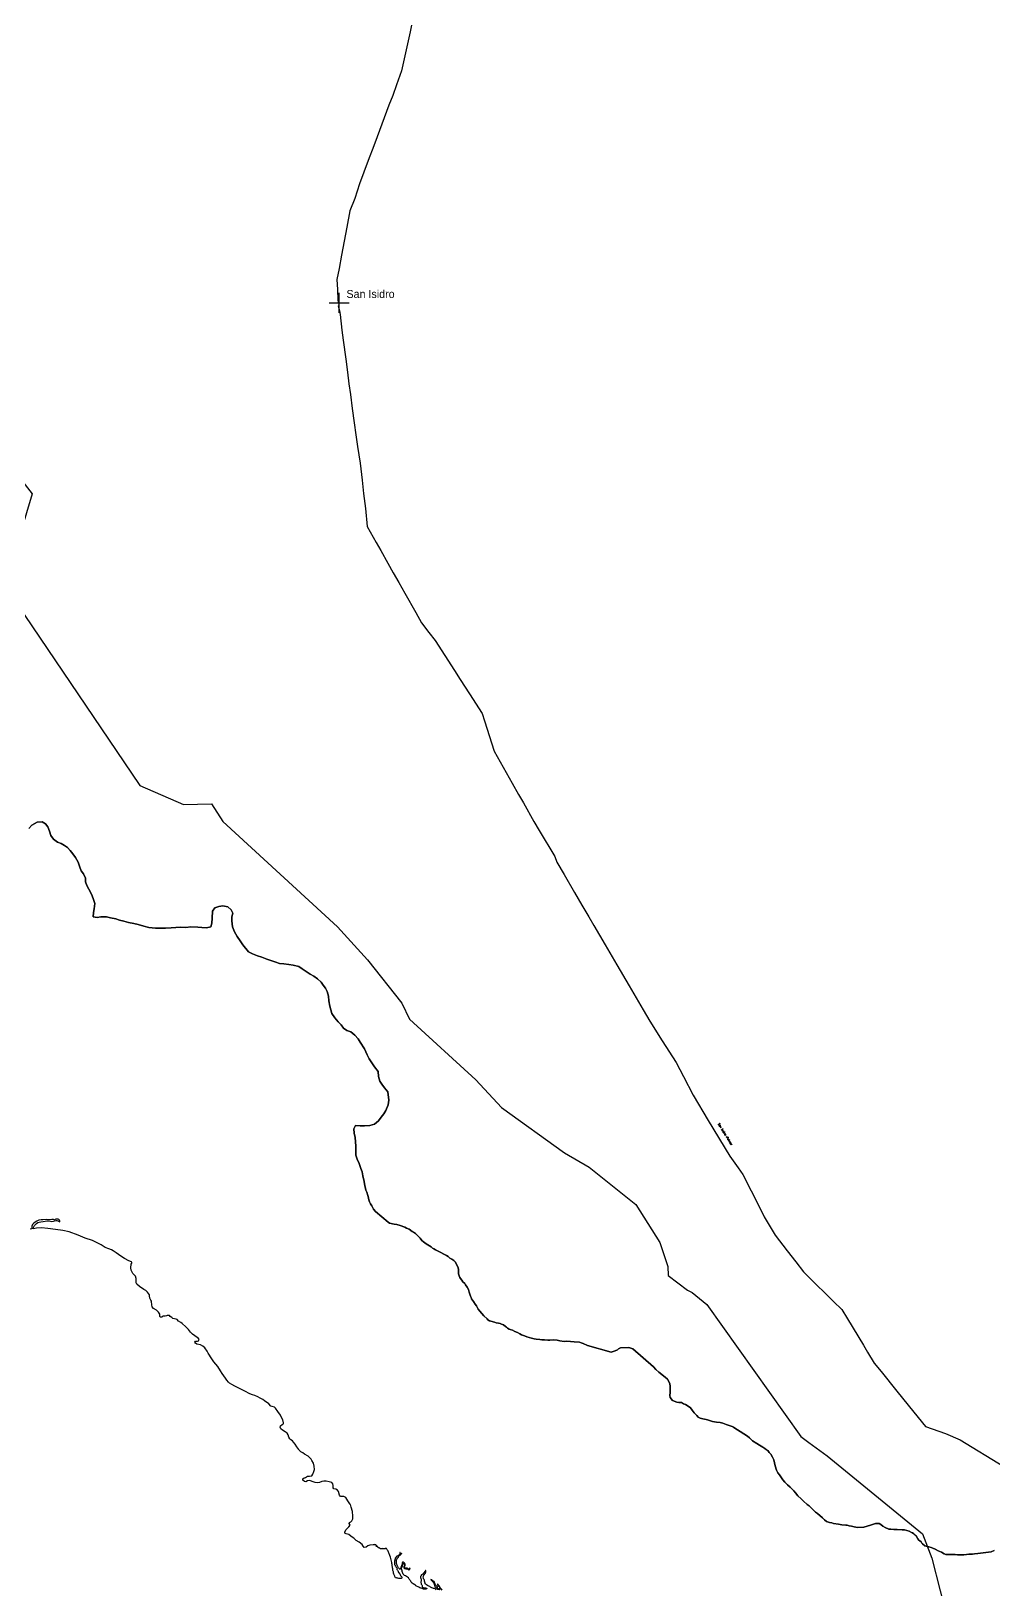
# Model space of a CAD drawing. Extents: x 283583 to 658922, y 889284 to 1241133.
# Drawn here: x 527391 to 551461, y 1002997 to 1041960 of the extents above; entities that cross this region are included whole.
import ezdxf
from ezdxf.enums import TextEntityAlignment as Align

# ---------------------------------------------------------------- set-up
doc = ezdxf.new("R2010")
doc.units = 0
doc.header["$MEASUREMENT"] = 0
for name, color, linetype in [('230 kV', 14, 'Continuous'), ('Circuito', 40, 'Continuous'), ('PUNTARENAS', 7, 'Continuous'), ('SAN JOSE', 7, 'Continuous'), ('Subestaciones', 7, 'Continuous')]:
    doc.layers.add(name, color=color, linetype=linetype)
doc.styles.add('COMPLEX', font='COMPLEX', dxfattribs={"height": 0.2})

# ---------------------------------------------------------------- blocks, each defined once
blk = doc.blocks.new('UNNAMED')
at = {"color": 0}
for p, q in [((-0.5, 0), (0.5, 0)), ((0, -0.5), (0, 0.5))]:
    blk.add_line(p, q, dxfattribs=at)

msp = doc.modelspace()

# ---------------------------------------------------------------- linework, layer by layer
at = {"layer": '230 kV'}
for points in [[(536966, 1042451), (536864, 1041940), (536655, 1040970), (536526, 1040622), (536432, 1040355), (536335, 1040109), (536161, 1039639), (536042, 1039318), (535958, 1039093), (535821, 1038724), (535605, 1038140), (535480, 1037779), (535355, 1037467), (535280, 1037061), (535150, 1036361), (535089, 1036031), (535038, 1035756), (535050, 1035501), (535059, 1035234), (535067, 1035188)], [(535080, 1035118), (535069, 1035091), (535099, 1034966), (535120, 1034879), (535163, 1034488), (535191, 1034237), (535255, 1033763), (535301, 1033435), (535338, 1033143), (535374, 1032875), (535419, 1032530), (535467, 1032170), (535508, 1031868), (535552, 1031578), (535616, 1031158), (535665, 1030735), (535703, 1030401), (535751, 1030031), (535791, 1029581), (536017, 1029181), (536133, 1028976), (536309, 1028665), (536446, 1028422), (536585, 1028177), (536738, 1027915), (537008, 1027429), (537153, 1027171), (537337, 1026931), (537490, 1026731), (537976, 1025977), (538121, 1025752), (538353, 1025392), (538666, 1024906), (538727, 1024716), (538968, 1023961), (539420, 1023161), (539578, 1022881), (539698, 1022670), (539960, 1022206), (540090, 1021976), (540482, 1021328), (540536, 1021188), (540718, 1020875), (540977, 1020432), (541164, 1020114), (541336, 1019819), (541461, 1019606), (541747, 1019118), (542037, 1018623), (542343, 1018099), (542694, 1017499), (542863, 1017211), (543171, 1016724), (543515, 1016179), (543698, 1015833), (543945, 1015364), (544316, 1014728), (544861, 1013837), (545070, 1013546), (545188, 1013381), (545600, 1012563), (545723, 1012324), (545992, 1011865), (546298, 1011470), (546511, 1011195), (546706, 1010945), (547006, 1010649), (547263, 1010397), (547454, 1010209), (547658, 1010008), (547804, 1009768), (548202, 1009113), (548306, 1008940), (548473, 1008666), (548641, 1008457), (549038, 1007963), (549457, 1007441), (549750, 1007077), (550253, 1006904), (550621, 1006748), (551715, 1006078)]]:
    msp.add_lwpolyline(points, dxfattribs=at)
at = {"layer": '230 kV', "color": 16}
for points in [[(526948, 1030996), (527417, 1030397), (526991, 1028966)], [(526645, 1028230), (530108, 1023105), (531200, 1022632), (531898, 1022649), (532180, 1022206), (535053, 1019567), (535800, 1018745), (536658, 1017666), (536851, 1017263), (538508, 1015742), (539149, 1015057), (540723, 1013918), (541341, 1013559), (542509, 1012628), (543109, 1011676), (543310, 1011082), (543321, 1010856), (543800, 1010487), (543919, 1010431), (544283, 1010133), (546633, 1006830), (546835, 1006684), (547298, 1006347), (549678, 1004397), (549907, 1003785), (550745, 1000526)]]:
    msp.add_lwpolyline(points, dxfattribs=at)
at = {"layer": 'PUNTARENAS', "color": 241}
for points in [[(527337, 1022030), (527412, 1022116), (527541, 1022189), (527669, 1022196), (527748, 1022149), (527811, 1022067), (527848, 1021958), (527886, 1021855), (527948, 1021765), (528051, 1021684), (528143, 1021653), (528222, 1021606), (528300, 1021550), (528368, 1021478), (528435, 1021397), (528502, 1021301), (528563, 1021184), (528612, 1021065), (528639, 1020974), (528698, 1020895), (528746, 1020790), (528752, 1020698), (528784, 1020602), (528831, 1020514), (528898, 1020386), (528941, 1020275), (528987, 1020157), (528969, 1020021), (528946, 1019931), (528942, 1019823), (529038, 1019802), (529132, 1019821), (529274, 1019819), (529379, 1019798), (529511, 1019768), (529599, 1019738), (529705, 1019709), (529827, 1019679), (529957, 1019656), (530066, 1019628), (530211, 1019584), (530334, 1019554), (530504, 1019534), (530652, 1019537), (530751, 1019541), (530889, 1019546), (531007, 1019555), (531134, 1019563), (531256, 1019557), (531380, 1019569), (531560, 1019564), (531657, 1019556), (531778, 1019549), (531886, 1019569), (531911, 1019661), (531914, 1019789), (531923, 1019964), (531986, 1020045), (532085, 1020080), (532184, 1020094), (532307, 1020070), (532390, 1019995), (532437, 1019915), (532405, 1019820), (532410, 1019718), (532426, 1019570), (532473, 1019445), (532539, 1019330), (532618, 1019218), (532686, 1019120), (532827, 1018948), (532923, 1018893), (533053, 1018847), (533160, 1018813), (533288, 1018766), (533386, 1018726), (533508, 1018688), (533602, 1018658), (533712, 1018645), (533833, 1018630), (533939, 1018614), (534084, 1018577), (534170, 1018518), (534268, 1018452), (534365, 1018390), (534456, 1018339), (534550, 1018268), (534639, 1018184), (534695, 1018110), (534751, 1018036), (534793, 1017950), (534822, 1017834), (534837, 1017722), (534859, 1017584), (534912, 1017406), (534983, 1017293), (535066, 1017200), (535141, 1017120), (535197, 1017037), (535287, 1016982), (535381, 1016948), (535482, 1016866), (535566, 1016769), (535621, 1016684), (535725, 1016521), (535792, 1016373), (535841, 1016267), (535979, 1016074), (536065, 1015954), (536078, 1015829), (536106, 1015715), (536161, 1015638), (536229, 1015550), (536308, 1015445), (536331, 1015237), (536314, 1015117), (536258, 1014982), (536210, 1014896), (536145, 1014813), (536074, 1014724), (535973, 1014635), (535861, 1014606), (535724, 1014597), (535614, 1014596), (535502, 1014604), (535461, 1014520), (535470, 1014414), (535492, 1014308), (535503, 1014198), (535505, 1014084), (535510, 1013865), (535544, 1013766), (535590, 1013654), (535637, 1013530), (535668, 1013446), (535686, 1013350), (535715, 1013201), (535726, 1013149), (535762, 1012989), (535781, 1012934), (535809, 1012858), (535816, 1012831), (535837, 1012746), (535852, 1012699), (535874, 1012645), (535906, 1012593), (535950, 1012509), (535998, 1012454), (536318, 1012185), (536353, 1012166), (536468, 1012139), (536534, 1012127), (536621, 1012101), (536731, 1012065), (536780, 1012042), (536845, 1012011), (536919, 1011958), (536951, 1011937), (536997, 1011901), (537114, 1011788), (537156, 1011732), (537199, 1011697), (537271, 1011646), (537392, 1011571), (537430, 1011542), (537462, 1011522), (537501, 1011496), (537568, 1011462), (537775, 1011353), (537815, 1011327), (537863, 1011292), (537910, 1011262), (537958, 1011230), (538001, 1011188), (538028, 1011129), (538065, 1011051), (538074, 1010995), (538075, 1010954), (538080, 1010897), (538096, 1010844), (538111, 1010808), (538130, 1010776), (538157, 1010740), (538188, 1010695), (538231, 1010655), (538253, 1010623), (538295, 1010563), (538323, 1010506), (538339, 1010442), (538367, 1010366), (538376, 1010339), (538390, 1010304), (538404, 1010272), (538449, 1010202), (538496, 1010142), (538524, 1010099), (538572, 1010017), (538606, 1009963), (538707, 1009845), (538792, 1009768), (538811, 1009748), (538853, 1009723), (538886, 1009715), (538973, 1009689), (539018, 1009669), (539079, 1009660), (539115, 1009654), (539148, 1009638), (539199, 1009619), (539250, 1009583), (539275, 1009560), (539305, 1009535), (539340, 1009511), (539368, 1009504), (539429, 1009485), (539481, 1009459), (539548, 1009426), (539608, 1009393), (539655, 1009370), (539727, 1009344), (539783, 1009322), (539840, 1009306), (539905, 1009289), (539971, 1009275), (540020, 1009267), (540109, 1009252), (540163, 1009249), (540226, 1009245), (540307, 1009240), (540363, 1009241), (540441, 1009245), (540541, 1009235), (540612, 1009224), (540717, 1009209), (540782, 1009210), (540965, 1009200), (541104, 1009185), (541146, 1009172), (541192, 1009158), (541299, 1009109), (541897, 1008936), (541995, 1008970), (542052, 1008996), (542073, 1009020), (542128, 1009049), (542332, 1009052), (542431, 1009021), (542954, 1008573), (543013, 1008505), (543084, 1008439), (543243, 1008315), (543304, 1008260), (543359, 1008154), (543369, 1008084), (543369, 1008029), (543370, 1007929), (543362, 1007856), (543368, 1007808), (543429, 1007734), (543534, 1007691), (543586, 1007681), (543651, 1007676), (543703, 1007643), (543748, 1007629), (543844, 1007570), (543873, 1007547), (543915, 1007491), (543971, 1007421), (544032, 1007354), (544072, 1007313), (544120, 1007285), (544186, 1007269), (544270, 1007251), (544299, 1007245), (544424, 1007208), (544525, 1007187), (544616, 1007178), (544684, 1007160), (544767, 1007129), (544842, 1007106), (544922, 1007077), (544956, 1007063), (544983, 1007042), (545121, 1006959), (545306, 1006840), (545349, 1006793), (545426, 1006724), (545537, 1006655), (545603, 1006613), (545683, 1006561), (545735, 1006528), (545781, 1006500), (545813, 1006478), (545848, 1006434), (545882, 1006388), (545928, 1006312), (545957, 1006247), (545975, 1006172), (545997, 1006101), (546030, 1005987), (546061, 1005924), (546099, 1005871), (546186, 1005749), (546232, 1005689), (546299, 1005621), (546368, 1005560), (546463, 1005470), (546499, 1005418), (546562, 1005344), (546645, 1005270), (546699, 1005216), (546793, 1005132), (546844, 1005097), (546896, 1005043), (546964, 1004979), (547002, 1004939), (547050, 1004904), (547178, 1004793), (547228, 1004751), (547281, 1004708), (547356, 1004679), (547409, 1004668), (547452, 1004655), (547581, 1004638), (547663, 1004626), (547760, 1004616), (547797, 1004614), (547843, 1004601), (547906, 1004586), (547932, 1004580), (548048, 1004556), (548207, 1004561), (548377, 1004614), (548500, 1004655), (548555, 1004658), (548593, 1004653), (548638, 1004627), (548690, 1004586), (548747, 1004556), (548840, 1004517), (548888, 1004512), (548960, 1004509), (549048, 1004509), (549168, 1004501), (549224, 1004494), (549289, 1004483), (549341, 1004462), (549399, 1004434), (549428, 1004418), (549464, 1004397), (549498, 1004367), (549521, 1004349), (549559, 1004276), (549589, 1004241), (549615, 1004222), (549641, 1004194), (549659, 1004167), (549677, 1004149), (549734, 1004097), (549836, 1004076), (549896, 1004059), (549932, 1004042), (549992, 1004013), (550069, 1003970), (550152, 1003937), (550219, 1003899), (550263, 1003882), (550316, 1003877), (550395, 1003879), (550446, 1003880), (550498, 1003880), (550551, 1003871), (550666, 1003871), (550712, 1003874), (550779, 1003883), (550840, 1003885), (550929, 1003892), (550975, 1003897), (551065, 1003908), (551393, 1003948), (551466, 1003978)], [(537520, 1002994), (537513, 1003004), (537497, 1003015), (537475, 1003028), (537454, 1003034), (537436, 1003037), (537409, 1003049), (537391, 1003055), (537375, 1003065), (537356, 1003078), (537335, 1003092), (537318, 1003098), (537299, 1003108), (537278, 1003123), (537261, 1003135), (537242, 1003149), (537240, 1003167), (537232, 1003186), (537223, 1003214), (537222, 1003237), (537215, 1003259), (537202, 1003273), (537197, 1003293), (537192, 1003323), (537198, 1003341), (537204, 1003359), (537217, 1003375), (537234, 1003394), (537247, 1003410), (537251, 1003426), (537259, 1003439), (537261, 1003455), (537261, 1003471), (537258, 1003481), (537250, 1003477), (537243, 1003466), (537229, 1003450), (537224, 1003441), (537220, 1003427), (537213, 1003419), (537205, 1003410), (537199, 1003400), (537188, 1003393), (537180, 1003386), (537170, 1003378), (537154, 1003369), (537145, 1003360), (537140, 1003345), (537130, 1003331), (537127, 1003320), (537127, 1003311), (537128, 1003303), (537130, 1003296), (537134, 1003287), (537138, 1003279), (537140, 1003268), (537142, 1003252), (537144, 1003240), (537146, 1003228), (537146, 1003214), (537137, 1003200), (537136, 1003186), (537137, 1003180), (537139, 1003164), (537143, 1003143), (537150, 1003133), (537156, 1003119), (537165, 1003102), (537170, 1003084), (537179, 1003067), (537195, 1003052), (537219, 1003049), (537234, 1003050), (537252, 1003044), (537269, 1003036), (537283, 1003036), (537283, 1003029), (537276, 1003019), (537263, 1003014), (537245, 1003015), (537224, 1003015), (537205, 1003016), (537184, 1003025), (537169, 1003029), (537149, 1003035), (537134, 1003039), (537112, 1003047), (537087, 1003062), (537065, 1003074), (537045, 1003082), (537034, 1003089), (537013, 1003101), (536998, 1003114), (536982, 1003124), (536944, 1003145), (536920, 1003165), (536893, 1003191), (536883, 1003211), (536871, 1003229), (536859, 1003246), (536846, 1003262), (536837, 1003281), (536822, 1003297), (536799, 1003316), (536780, 1003327), (536747, 1003344), (536728, 1003357), (536696, 1003391), (536681, 1003414), (536674, 1003429), (536669, 1003453), (536664, 1003475), (536656, 1003499), (536654, 1003522), (536655, 1003542), (536659, 1003558), (536667, 1003575), (536672, 1003590), (536678, 1003611), (536684, 1003632), (536692, 1003642), (536698, 1003651), (536705, 1003657), (536712, 1003660), (536721, 1003654), (536724, 1003649), (536724, 1003630), (536723, 1003617), (536723, 1003605), (536718, 1003595), (536711, 1003584), (536708, 1003573), (536707, 1003560), (536710, 1003550), (536721, 1003539), (536730, 1003530), (536738, 1003529), (536756, 1003525), (536769, 1003525), (536785, 1003525), (536795, 1003523), (536806, 1003515), (536818, 1003507), (536833, 1003500), (536842, 1003500), (536850, 1003503), (536858, 1003512), (536861, 1003522), (536864, 1003531), (536863, 1003542), (536857, 1003548), (536855, 1003538), (536851, 1003528), (536841, 1003516), (536833, 1003514), (536824, 1003516), (536815, 1003523), (536806, 1003532), (536792, 1003536), (536785, 1003537), (536743, 1003537), (536733, 1003540), (536726, 1003547), (536723, 1003554), (536722, 1003571), (536729, 1003577), (536735, 1003588), (536740, 1003606), (536743, 1003619), (536742, 1003630), (536742, 1003643), (536737, 1003653), (536734, 1003664), (536720, 1003676), (536709, 1003683), (536699, 1003688), (536684, 1003688), (536675, 1003686), (536666, 1003674), (536666, 1003654), (536664, 1003638), (536659, 1003626), (536654, 1003605), (536651, 1003593), (536648, 1003580), (536637, 1003570), (536636, 1003560), (536634, 1003547), (536629, 1003525), (536615, 1003508), (536602, 1003522), (536591, 1003532), (536578, 1003548), (536565, 1003563), (536561, 1003576), (536551, 1003592), (536539, 1003617), (536531, 1003633), (536527, 1003654), (536522, 1003676), (536523, 1003699), (536522, 1003717), (536527, 1003744), (536536, 1003766), (536563, 1003801), (536572, 1003815), (536580, 1003829), (536584, 1003837), (536594, 1003844), (536605, 1003853), (536614, 1003863), (536622, 1003875), (536627, 1003881), (536636, 1003886), (536641, 1003897), (536648, 1003901), (536656, 1003908), (536651, 1003914), (536645, 1003909), (536633, 1003904), (536625, 1003901), (536620, 1003906), (536620, 1003916), (536617, 1003921), (536614, 1003929), (536610, 1003932), (536609, 1003925), (536612, 1003919), (536615, 1003914), (536613, 1003905), (536610, 1003900), (536607, 1003891), (536598, 1003880), (536588, 1003873), (536582, 1003864), (536573, 1003856), (536556, 1003847), (536546, 1003842), (536535, 1003836), (536522, 1003830), (536518, 1003823), (536515, 1003813), (536507, 1003804), (536500, 1003797), (536499, 1003793), (536495, 1003787), (536492, 1003780), (536489, 1003765), (536487, 1003760), (536486, 1003752), (536485, 1003746), (536481, 1003740), (536481, 1003732), (536478, 1003725), (536477, 1003718), (536477, 1003697), (536478, 1003690), (536478, 1003683), (536478, 1003653), (536478, 1003639), (536480, 1003632), (536483, 1003625), (536486, 1003619), (536489, 1003612), (536492, 1003605), (536495, 1003598), (536499, 1003593), (536510, 1003574), (536518, 1003561), (536533, 1003546), (536540, 1003534), (536539, 1003527), (536536, 1003513), (536537, 1003506), (536540, 1003500), (536545, 1003494), (536550, 1003489), (536561, 1003470), (536564, 1003463), (536565, 1003456), (536565, 1003449), (536568, 1003442), (536574, 1003438), (536580, 1003434), (536586, 1003430), (536591, 1003424), (536595, 1003418), (536605, 1003407), (536607, 1003400), (536609, 1003393), (536612, 1003386), (536616, 1003381), (536620, 1003374), (536628, 1003359), (536632, 1003349), (536638, 1003340), (536651, 1003328), (536661, 1003314), (536661, 1003301), (536660, 1003290), (536652, 1003285), (536640, 1003282), (536624, 1003281), (536602, 1003280), (536582, 1003284), (536556, 1003288), (536539, 1003291), (536525, 1003294), (536518, 1003296), (536505, 1003301), (536495, 1003313), (536483, 1003329), (536482, 1003341), (536476, 1003353), (536468, 1003372), (536462, 1003388), (536455, 1003411), (536450, 1003429), (536447, 1003449), (536441, 1003466), (536438, 1003478), (536435, 1003493), (536435, 1003509), (536434, 1003522), (536430, 1003545), (536424, 1003565), (536420, 1003603), (536414, 1003630), (536409, 1003655), (536407, 1003681), (536401, 1003712), (536391, 1003751), (536374, 1003813), (536358, 1003859), (536352, 1003877), (536341, 1003894), (536331, 1003921), (536325, 1003939), (536317, 1003960), (536307, 1003978), (536296, 1003999), (536286, 1004013), (536275, 1004028), (536262, 1004035), (536255, 1004033), (536252, 1004024), (536241, 1004019), (536231, 1004018), (536212, 1004020), (536205, 1004020), (536200, 1004021), (536194, 1004021), (536184, 1004024), (536165, 1004029), (536157, 1004026), (536144, 1004024), (536135, 1004022), (536127, 1004020), (536121, 1004024), (536113, 1004036), (536103, 1004042), (536095, 1004050), (536090, 1004051), (536076, 1004051), (536068, 1004054), (536062, 1004060), (536058, 1004070), (536051, 1004081), (536046, 1004089), (536037, 1004095), (536036, 1004088), (536035, 1004081), (536028, 1004081), (536020, 1004086), (536017, 1004092), (536020, 1004098), (536028, 1004101), (536028, 1004108), (536021, 1004114), (536016, 1004117), (536009, 1004121), (535999, 1004125), (535988, 1004127), (535987, 1004126), (535943, 1004120), (535861, 1004115), (535809, 1004094), (535770, 1004063), (535718, 1004055), (535692, 1004090), (535666, 1004133), (535592, 1004190), (535514, 1004233), (535462, 1004290), (535418, 1004312), (535383, 1004338), (535331, 1004381), (535270, 1004395), (535231, 1004416), (535231, 1004442), (535262, 1004495), (535336, 1004568), (535366, 1004612), (535362, 1004634), (535345, 1004655), (535349, 1004682), (535384, 1004699), (535410, 1004725), (535436, 1004773), (535436, 1004838), (535423, 1004955), (535393, 1005060), (535372, 1005127), (535360, 1005138), (535358, 1005143), (535356, 1005145), (535310, 1005225), (535258, 1005304), (535210, 1005330), (535123, 1005330), (535102, 1005365), (535076, 1005452), (535050, 1005491), (535011, 1005517), (534963, 1005521), (534941, 1005548), (534945, 1005604), (534932, 1005643), (534911, 1005682), (534846, 1005696), (534767, 1005713), (534706, 1005717), (534659, 1005709), (534598, 1005683), (534541, 1005674), (534489, 1005679), (534419, 1005705), (534358, 1005731), (534302, 1005722), (534258, 1005701), (534228, 1005705), (534180, 1005736), (534185, 1005770), (534219, 1005796), (534254, 1005809), (534298, 1005840), (534350, 1005840), (534411, 1005848), (534437, 1005887), (534463, 1005953), (534472, 1006008), (534470, 1006092), (534454, 1006164), (534411, 1006227), (534394, 1006262), (534314, 1006341), (534224, 1006392), (534182, 1006423), (534133, 1006445), (534094, 1006488), (534084, 1006502), (534036, 1006574), (533994, 1006638), (533949, 1006685), (533925, 1006723), (533888, 1006746), (533859, 1006775), (533833, 1006810), (533816, 1006876), (533794, 1006915), (533742, 1006950), (533677, 1006989), (533634, 1007019), (533621, 1007067), (533625, 1007098), (533664, 1007128), (533699, 1007145), (533703, 1007176), (533683, 1007249), (533646, 1007323), (533624, 1007364), (533560, 1007459), (533504, 1007541), (533474, 1007561), (533419, 1007577), (533387, 1007585), (533330, 1007650), (533226, 1007724), (533183, 1007755), (533121, 1007785), (533057, 1007821), (532982, 1007855), (532923, 1007874), (532856, 1007899), (532734, 1007964), (532613, 1008020), (532483, 1008085), (532406, 1008126), (532351, 1008166), (532324, 1008192), (532282, 1008239), (532248, 1008290), (532205, 1008343), (532169, 1008408), (532129, 1008468), (532057, 1008578), (531958, 1008700), (531909, 1008770), (531820, 1008912), (531791, 1008965), (531733, 1009047), (531687, 1009088), (531627, 1009122), (531531, 1009136), (531501, 1009166), (531487, 1009192), (531501, 1009214), (531548, 1009214), (531579, 1009223), (531588, 1009251), (531575, 1009279), (531544, 1009301), (531427, 1009388), (531375, 1009440), (531326, 1009505), (531262, 1009571), (531170, 1009656), (531134, 1009680), (531075, 1009717), (531043, 1009754), (531017, 1009765), (530972, 1009768), (530935, 1009784), (530906, 1009802), (530871, 1009831), (530848, 1009855), (530819, 1009858), (530792, 1009853), (530771, 1009845), (530742, 1009839), (530726, 1009839), (530702, 1009837), (530681, 1009839), (530662, 1009813), (530644, 1009811), (530618, 1009815), (530610, 1009837), (530605, 1009885), (530571, 1009937), (530523, 1009985), (530449, 1010029), (530419, 1010068), (530410, 1010124), (530406, 1010149), (530404, 1010181), (530398, 1010213), (530385, 1010242), (530362, 1010290), (530350, 1010343), (530349, 1010368), (530304, 1010435), (530275, 1010464), (530259, 1010483), (530210, 1010507), (530102, 1010577), (530036, 1010638), (530019, 1010675), (530019, 1010782), (529998, 1010834), (529937, 1010908), (529893, 1010986), (529880, 1011047), (529889, 1011138), (529911, 1011160), (529911, 1011177), (529898, 1011195), (529833, 1011225), (529728, 1011282), (529635, 1011338), (529520, 1011420), (529493, 1011437), (529442, 1011474), (529398, 1011497), (529337, 1011522), (529239, 1011558), (529191, 1011590), (529144, 1011619), (529059, 1011666), (528929, 1011727), (528742, 1011788), (528568, 1011862), (528342, 1011945), (528185, 1011980), (527998, 1012006), (527811, 1012028), (527646, 1012046), (527528, 1012037), (527453, 1012025), (527449, 1012036), (527457, 1012070), (527478, 1012105), (527526, 1012152), (527557, 1012179), (527592, 1012192), (527631, 1012200), (527692, 1012205), (527745, 1012215), (527785, 1012221), (527840, 1012221), (527877, 1012215), (527907, 1012205), (527946, 1012210), (527978, 1012218), (528004, 1012226), (528034, 1012226), (528060, 1012220), (528089, 1012207), (528110, 1012199), (528108, 1012212), (528100, 1012239), (528086, 1012252), (528068, 1012265), (528007, 1012265), (527978, 1012250), (527946, 1012252), (527904, 1012255), (527843, 1012250), (527782, 1012255), (527683, 1012250), (527645, 1012247), (527587, 1012237), (527536, 1012213), (527489, 1012192), (527457, 1012163), (527425, 1012126), (527412, 1012084), (527406, 1012028), (527410, 1012018), (527367, 1012011)], [(537597, 1002994), (537590, 1003002), (537586, 1003013), (537575, 1003024), (537562, 1003025), (537553, 1003034), (537550, 1003046), (537550, 1003062), (537552, 1003071), (537543, 1003081), (537528, 1003093), (537514, 1003109), (537502, 1003123), (537496, 1003133), (537491, 1003148), (537482, 1003168), (537473, 1003183), (537464, 1003203), (537453, 1003216), (537434, 1003225), (537424, 1003234), (537409, 1003245), (537400, 1003251), (537384, 1003255), (537396, 1003243), (537407, 1003233), (537419, 1003215), (537435, 1003197), (537453, 1003178), (537461, 1003163), (537463, 1003151), (537464, 1003135), (537475, 1003124), (537478, 1003112), (537479, 1003097), (537487, 1003086), (537494, 1003075), (537509, 1003056), (537522, 1003043), (537536, 1003029), (537545, 1003021), (537556, 1003010), (537562, 1002995)], [(537664, 1002991), (537648, 1003011), (537632, 1003032), (537627, 1003040), (537618, 1003059), (537607, 1003075), (537593, 1003094), (537573, 1003112), (537562, 1003139), (537556, 1003148), (537555, 1003139), (537555, 1003122), (537567, 1003104), (537575, 1003092), (537589, 1003078), (537599, 1003065), (537601, 1003051), (537601, 1003038), (537601, 1003024), (537602, 1003012), (537606, 1002997)]]:
    msp.add_lwpolyline(points, dxfattribs=at)
at = {"layer": 'SAN JOSE', "color": 241}
msp.add_lwpolyline([(551466, 1003978), (551393, 1003948), (551065, 1003908), (550975, 1003897), (550929, 1003892), (550840, 1003885), (550779, 1003883), (550712, 1003874), (550666, 1003871), (550551, 1003871), (550498, 1003880), (550446, 1003880), (550395, 1003879), (550316, 1003877), (550263, 1003882), (550219, 1003899), (550152, 1003937), (550069, 1003970), (549992, 1004013), (549932, 1004042), (549896, 1004059), (549836, 1004076), (549734, 1004097), (549677, 1004149), (549659, 1004167), (549641, 1004194), (549615, 1004222), (549589, 1004241), (549559, 1004276), (549521, 1004349), (549498, 1004367), (549464, 1004397), (549428, 1004418), (549399, 1004434), (549341, 1004462), (549289, 1004483), (549224, 1004494), (549168, 1004501), (549048, 1004509), (548960, 1004509), (548888, 1004512), (548840, 1004517), (548747, 1004556), (548690, 1004586), (548638, 1004627), (548593, 1004653), (548555, 1004658), (548500, 1004655), (548377, 1004614), (548207, 1004561), (548048, 1004556), (547932, 1004580), (547906, 1004586), (547843, 1004601), (547797, 1004614), (547760, 1004616), (547663, 1004626), (547581, 1004638), (547452, 1004655), (547409, 1004668), (547356, 1004679), (547281, 1004708), (547228, 1004751), (547178, 1004793), (547050, 1004904), (547002, 1004939), (546964, 1004979), (546896, 1005043), (546844, 1005097), (546793, 1005132), (546699, 1005216), (546645, 1005270), (546562, 1005344), (546499, 1005418), (546463, 1005470), (546368, 1005560), (546299, 1005621), (546232, 1005689), (546186, 1005749), (546099, 1005871), (546061, 1005924), (546030, 1005987), (545997, 1006101), (545975, 1006172), (545957, 1006247), (545928, 1006312), (545882, 1006388), (545848, 1006434), (545813, 1006478), (545781, 1006500), (545735, 1006528), (545683, 1006561), (545603, 1006613), (545537, 1006655), (545426, 1006724), (545349, 1006793), (545306, 1006840), (545121, 1006959), (544983, 1007042), (544956, 1007063), (544922, 1007077), (544842, 1007106), (544767, 1007129), (544684, 1007160), (544616, 1007178), (544525, 1007187), (544424, 1007208), (544299, 1007245), (544270, 1007251), (544186, 1007269), (544120, 1007285), (544072, 1007313), (544032, 1007354), (543971, 1007421), (543915, 1007491), (543873, 1007547), (543844, 1007570), (543748, 1007629), (543703, 1007643), (543651, 1007676), (543586, 1007681), (543534, 1007691), (543429, 1007734), (543368, 1007808), (543362, 1007856), (543370, 1007929), (543369, 1008029), (543369, 1008084), (543359, 1008154), (543304, 1008260), (543243, 1008315), (543084, 1008439), (543013, 1008505), (542954, 1008573), (542431, 1009021), (542332, 1009052), (542128, 1009049), (542073, 1009020), (542052, 1008996), (541995, 1008970), (541897, 1008936), (541299, 1009109), (541192, 1009158), (541146, 1009172), (541104, 1009185), (540965, 1009200), (540782, 1009210), (540717, 1009209), (540612, 1009224), (540541, 1009235), (540441, 1009245), (540363, 1009241), (540307, 1009240), (540226, 1009245), (540163, 1009249), (540109, 1009252), (540020, 1009267), (539971, 1009275), (539905, 1009289), (539840, 1009306), (539783, 1009322), (539727, 1009344), (539655, 1009370), (539608, 1009393), (539548, 1009426), (539481, 1009459), (539429, 1009485), (539368, 1009504), (539340, 1009511), (539305, 1009535), (539275, 1009560), (539250, 1009583), (539199, 1009619), (539148, 1009638), (539115, 1009654), (539079, 1009660), (539018, 1009669), (538973, 1009689), (538886, 1009715), (538853, 1009723), (538811, 1009748), (538792, 1009768), (538707, 1009845), (538606, 1009963), (538572, 1010017), (538524, 1010099), (538496, 1010142), (538449, 1010202), (538404, 1010272), (538390, 1010304), (538376, 1010339), (538367, 1010366), (538339, 1010442), (538323, 1010506), (538295, 1010563), (538253, 1010623), (538231, 1010655), (538188, 1010695), (538157, 1010740), (538130, 1010776), (538111, 1010808), (538096, 1010844), (538080, 1010897), (538075, 1010954), (538074, 1010995), (538065, 1011051), (538028, 1011129), (538001, 1011188), (537958, 1011230), (537910, 1011262), (537863, 1011292), (537815, 1011327), (537775, 1011353), (537568, 1011462), (537501, 1011496), (537462, 1011522), (537430, 1011542), (537392, 1011571), (537271, 1011646), (537199, 1011697), (537156, 1011732), (537114, 1011788), (536997, 1011901), (536951, 1011937), (536919, 1011958), (536845, 1012011), (536780, 1012042), (536731, 1012065), (536621, 1012101), (536534, 1012127), (536468, 1012139), (536353, 1012166), (536318, 1012185), (535998, 1012454), (535950, 1012509), (535906, 1012593), (535874, 1012645), (535852, 1012699), (535837, 1012746), (535816, 1012831), (535809, 1012858), (535781, 1012934), (535762, 1012989), (535726, 1013149), (535715, 1013201), (535686, 1013350), (535668, 1013446), (535637, 1013530), (535590, 1013654), (535544, 1013766), (535510, 1013865), (535505, 1014084), (535503, 1014198), (535492, 1014308), (535470, 1014414), (535461, 1014520), (535502, 1014604), (535614, 1014596), (535724, 1014597), (535861, 1014606), (535973, 1014635), (536074, 1014724), (536145, 1014813), (536210, 1014896), (536258, 1014982), (536314, 1015117), (536331, 1015237), (536308, 1015445), (536229, 1015550), (536161, 1015638), (536106, 1015715), (536078, 1015829), (536065, 1015954), (535979, 1016074), (535841, 1016267), (535792, 1016373), (535725, 1016521), (535621, 1016684), (535566, 1016769), (535482, 1016866), (535381, 1016948), (535287, 1016982), (535197, 1017037), (535141, 1017120), (535066, 1017200), (534983, 1017293), (534912, 1017406), (534859, 1017584), (534837, 1017722), (534822, 1017834), (534793, 1017950), (534751, 1018036), (534695, 1018110), (534639, 1018184), (534550, 1018268), (534456, 1018339), (534365, 1018390), (534268, 1018452), (534170, 1018518), (534084, 1018577), (533939, 1018614), (533833, 1018630), (533712, 1018645), (533602, 1018658), (533508, 1018688), (533386, 1018726), (533288, 1018766), (533160, 1018813), (533053, 1018847), (532923, 1018893), (532827, 1018948), (532686, 1019120), (532618, 1019218), (532539, 1019330), (532473, 1019445), (532426, 1019570), (532410, 1019718), (532405, 1019820), (532437, 1019915), (532390, 1019995), (532307, 1020070), (532184, 1020094), (532085, 1020080), (531986, 1020045), (531923, 1019964), (531914, 1019789), (531911, 1019661), (531886, 1019569), (531778, 1019549), (531657, 1019556), (531560, 1019564), (531380, 1019569), (531256, 1019557), (531134, 1019563), (531007, 1019555), (530889, 1019546), (530751, 1019541), (530652, 1019537), (530504, 1019534), (530334, 1019554), (530211, 1019584), (530066, 1019628), (529957, 1019656), (529827, 1019679), (529705, 1019709), (529599, 1019738), (529511, 1019768), (529379, 1019798), (529274, 1019819), (529132, 1019821), (529038, 1019802), (528942, 1019823), (528946, 1019931), (528969, 1020021), (528987, 1020157), (528941, 1020275), (528898, 1020386), (528831, 1020514), (528784, 1020602), (528752, 1020698), (528746, 1020790), (528698, 1020895), (528639, 1020974), (528612, 1021065), (528563, 1021184), (528502, 1021301), (528435, 1021397), (528368, 1021478), (528300, 1021550), (528222, 1021606), (528143, 1021653), (528051, 1021684), (527948, 1021765), (527886, 1021855), (527848, 1021958), (527811, 1022067), (527748, 1022149), (527669, 1022196), (527541, 1022189), (527412, 1022116), (527337, 1022030)], dxfattribs=at)

# ---------------------------------------------------------------- block references
at = {"layer": 'Subestaciones', "color": 70, "xscale": 500, "yscale": 500, "zscale": 1302.938314}
msp.add_blockref('UNNAMED', (535089, 1035170), dxfattribs=at)

# ---------------------------------------------------------------- texts
at = {"layer": 'Circuito', "style": 'COMPLEX'}
msp.add_text('San Isidro-Palmar', height=50, rotation=-58.5412, dxfattribs=at).set_placement((544725, 1014374), align=Align.CENTER)
at = {"layer": 'Subestaciones', "color": 30}
msp.add_text('San Isidro', height=200, dxfattribs=at).set_placement((535275, 1035291))

doc.saveas('drawing.dxf')
